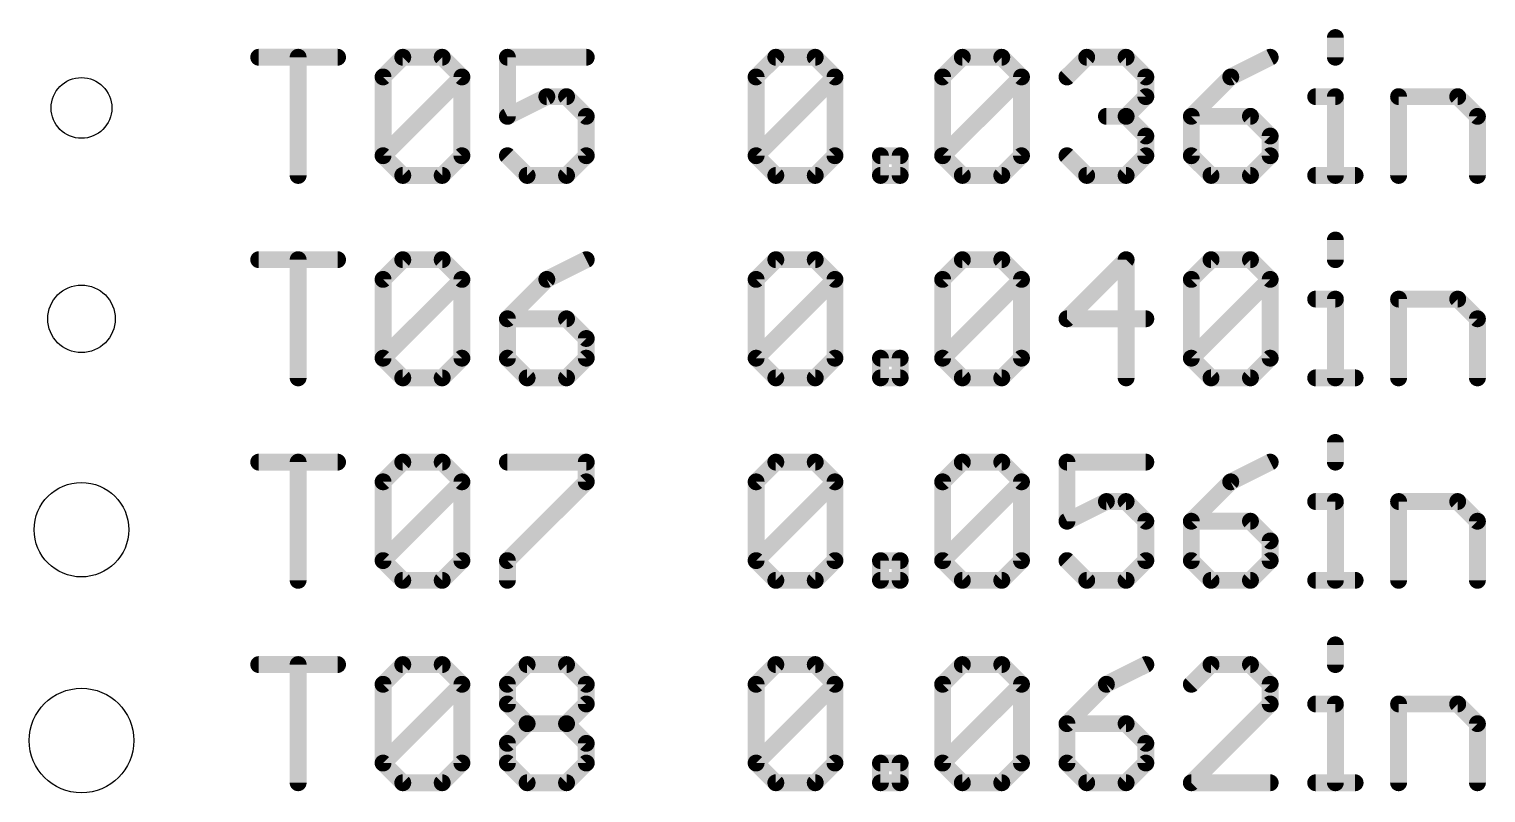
# Model space of a CAD drawing. Extents: x -132 to 146, y -142 to 112.
# Drawn here: x -43.97 to -22.05, y 18.26 to 29.76 of the extents above; entities that cross this region are included whole.
import ezdxf

# ---------------------------------------------------------------- set-up
doc = ezdxf.new("R2010")
doc.units = 0
doc.layers.add('20', color=7, linetype='CONTINUOUS')
doc.layers.add('44', color=253, linetype='CONTINUOUS')

msp = doc.modelspace()

# ---------------------------------------------------------------- linework, layer by layer
at = {"layer": '20'}
for centre, radius in [((-43.18, 28.575), 0.4572), ((-43.18, 25.4), 0.508), ((-43.18, 22.225), 0.7112), ((-43.18, 19.05), 0.7874)]:
    msp.add_circle(centre, radius, dxfattribs=at)
at = {"layer": '44', "const_width": 0.254}
for points in [[(-24.3126, 29.6351), (-24.3126, 29.3385)], [(-40.513, 29.3385), (-39.3267, 29.3385)], [(-39.9198, 27.559), (-39.9198, 29.3385)], [(-38.642, 29.0419), (-38.3454, 29.3385)], [(-38.3454, 29.3385), (-37.7522, 29.3385)], [(-37.7522, 29.3385), (-37.4556, 29.0419)], [(-35.5846, 29.3385), (-36.7709, 29.3385)], [(-36.7709, 29.3385), (-36.7709, 28.4488)], [(-33.0288, 29.0419), (-32.7323, 29.3385)], [(-32.7323, 29.3385), (-32.1391, 29.3385)], [(-32.1391, 29.3385), (-31.8425, 29.0419)], [(-30.2223, 29.0419), (-29.9257, 29.3385)], [(-29.9257, 29.3385), (-29.3325, 29.3385)], [(-29.3325, 29.3385), (-29.0359, 29.0419)], [(-28.3513, 29.0419), (-28.0547, 29.3385)], [(-28.0547, 29.3385), (-27.4615, 29.3385)], [(-27.4615, 29.3385), (-27.1649, 29.0419)], [(-25.2939, 29.3385), (-25.887, 29.0419)], [(-38.642, 27.8556), (-38.642, 29.0419)], [(-38.642, 27.8556), (-37.4556, 29.0419)], [(-37.4556, 29.0419), (-37.4556, 27.8556)], [(-33.0288, 27.8556), (-33.0288, 29.0419)], [(-33.0288, 27.8556), (-31.8425, 29.0419)], [(-31.8425, 29.0419), (-31.8425, 27.8556)], [(-30.2223, 27.8556), (-30.2223, 29.0419)], [(-30.2223, 27.8556), (-29.0359, 29.0419)], [(-29.0359, 29.0419), (-29.0359, 27.8556)], [(-27.1649, 29.0419), (-27.1649, 28.7453)], [(-25.887, 29.0419), (-26.4802, 28.4488)], [(-36.7709, 28.4488), (-36.1778, 28.7453)], [(-36.1778, 28.7453), (-35.8812, 28.7453)], [(-35.8812, 28.7453), (-35.5846, 28.4488)], [(-27.1649, 28.7453), (-27.4615, 28.4488)], [(-24.6092, 28.7453), (-24.3126, 28.7453)], [(-24.3126, 28.7453), (-24.3126, 27.559)], [(-23.3618, 27.559), (-23.3618, 28.7453)], [(-23.3618, 28.7453), (-22.4721, 28.7453)], [(-22.4721, 28.7453), (-22.1755, 28.4488)], [(-35.5846, 28.4488), (-35.5846, 27.8556)], [(-27.4615, 28.4488), (-27.7581, 28.4488)], [(-27.4615, 28.4488), (-27.1649, 28.1522)], [(-26.4802, 28.4488), (-26.4802, 27.8556)], [(-25.5905, 28.4488), (-26.4802, 28.4488)], [(-25.2939, 28.1522), (-25.5905, 28.4488)], [(-22.1755, 28.4488), (-22.1755, 27.559)], [(-27.1649, 28.1522), (-27.1649, 27.8556)], [(-25.2939, 27.8556), (-25.2939, 28.1522)], [(-38.3454, 27.559), (-38.642, 27.8556)], [(-37.4556, 27.8556), (-37.7522, 27.559)], [(-36.4743, 27.559), (-36.7709, 27.8556)], [(-35.5846, 27.8556), (-35.8812, 27.559)], [(-32.7323, 27.559), (-33.0288, 27.8556)], [(-31.8425, 27.8556), (-32.1391, 27.559)], [(-31.1578, 27.559), (-31.1578, 27.8556)], [(-31.1578, 27.8556), (-30.8612, 27.8556)], [(-30.8612, 27.8556), (-30.8612, 27.559)], [(-29.9257, 27.559), (-30.2223, 27.8556)], [(-29.0359, 27.8556), (-29.3325, 27.559)], [(-28.0547, 27.559), (-28.3513, 27.8556)], [(-27.1649, 27.8556), (-27.4615, 27.559)], [(-26.4802, 27.8556), (-26.1836, 27.559)], [(-25.5905, 27.559), (-25.2939, 27.8556)], [(-37.7522, 27.559), (-38.3454, 27.559)], [(-35.8812, 27.559), (-36.4743, 27.559)], [(-32.1391, 27.559), (-32.7323, 27.559)], [(-30.8612, 27.559), (-31.1578, 27.559)], [(-29.3325, 27.559), (-29.9257, 27.559)], [(-27.4615, 27.559), (-28.0547, 27.559)], [(-26.1836, 27.559), (-25.5905, 27.559)], [(-24.6092, 27.559), (-24.016, 27.559)], [(-24.3126, 26.5871), (-24.3126, 26.2905)], [(-40.513, 26.2905), (-39.3267, 26.2905)], [(-39.9198, 24.511), (-39.9198, 26.2905)], [(-38.642, 25.9939), (-38.3454, 26.2905)], [(-38.3454, 26.2905), (-37.7522, 26.2905)], [(-37.7522, 26.2905), (-37.4556, 25.9939)], [(-35.5846, 26.2905), (-36.1778, 25.9939)], [(-33.0288, 25.9939), (-32.7323, 26.2905)], [(-32.7323, 26.2905), (-32.1391, 26.2905)], [(-32.1391, 26.2905), (-31.8425, 25.9939)], [(-30.2223, 25.9939), (-29.9257, 26.2905)], [(-29.9257, 26.2905), (-29.3325, 26.2905)], [(-29.3325, 26.2905), (-29.0359, 25.9939)], [(-27.4615, 26.2905), (-28.3513, 25.4008)], [(-27.4615, 24.511), (-27.4615, 26.2905)], [(-26.4802, 25.9939), (-26.1836, 26.2905)], [(-26.1836, 26.2905), (-25.5905, 26.2905)], [(-25.5905, 26.2905), (-25.2939, 25.9939)], [(-38.642, 24.8076), (-38.642, 25.9939)], [(-38.642, 24.8076), (-37.4556, 25.9939)], [(-37.4556, 25.9939), (-37.4556, 24.8076)], [(-36.1778, 25.9939), (-36.7709, 25.4008)], [(-33.0288, 24.8076), (-33.0288, 25.9939)], [(-33.0288, 24.8076), (-31.8425, 25.9939)], [(-31.8425, 25.9939), (-31.8425, 24.8076)], [(-30.2223, 24.8076), (-30.2223, 25.9939)], [(-30.2223, 24.8076), (-29.0359, 25.9939)], [(-29.0359, 25.9939), (-29.0359, 24.8076)], [(-26.4802, 24.8076), (-26.4802, 25.9939)], [(-26.4802, 24.8076), (-25.2939, 25.9939)], [(-25.2939, 25.9939), (-25.2939, 24.8076)], [(-24.6092, 25.6973), (-24.3126, 25.6973)], [(-24.3126, 25.6973), (-24.3126, 24.511)], [(-23.3618, 24.511), (-23.3618, 25.6973)], [(-23.3618, 25.6973), (-22.4721, 25.6973)], [(-22.4721, 25.6973), (-22.1755, 25.4008)], [(-36.7709, 25.4008), (-36.7709, 24.8076)], [(-35.8812, 25.4008), (-36.7709, 25.4008)], [(-35.5846, 25.1042), (-35.8812, 25.4008)], [(-28.3513, 25.4008), (-27.1649, 25.4008)], [(-22.1755, 25.4008), (-22.1755, 24.511)], [(-35.5846, 24.8076), (-35.5846, 25.1042)], [(-38.3454, 24.511), (-38.642, 24.8076)], [(-37.4556, 24.8076), (-37.7522, 24.511)], [(-36.7709, 24.8076), (-36.4743, 24.511)], [(-35.8812, 24.511), (-35.5846, 24.8076)], [(-32.7323, 24.511), (-33.0288, 24.8076)], [(-31.8425, 24.8076), (-32.1391, 24.511)], [(-31.1578, 24.511), (-31.1578, 24.8076)], [(-31.1578, 24.8076), (-30.8612, 24.8076)], [(-30.8612, 24.8076), (-30.8612, 24.511)], [(-29.9257, 24.511), (-30.2223, 24.8076)], [(-29.0359, 24.8076), (-29.3325, 24.511)], [(-26.1836, 24.511), (-26.4802, 24.8076)], [(-25.2939, 24.8076), (-25.5905, 24.511)], [(-37.7522, 24.511), (-38.3454, 24.511)], [(-36.4743, 24.511), (-35.8812, 24.511)], [(-32.1391, 24.511), (-32.7323, 24.511)], [(-30.8612, 24.511), (-31.1578, 24.511)], [(-29.3325, 24.511), (-29.9257, 24.511)], [(-25.5905, 24.511), (-26.1836, 24.511)], [(-24.6092, 24.511), (-24.016, 24.511)], [(-24.3126, 23.5391), (-24.3126, 23.2425)], [(-40.513, 23.2425), (-39.3267, 23.2425)], [(-39.9198, 21.463), (-39.9198, 23.2425)], [(-38.642, 22.9459), (-38.3454, 23.2425)], [(-38.3454, 23.2425), (-37.7522, 23.2425)], [(-37.7522, 23.2425), (-37.4556, 22.9459)], [(-36.7709, 23.2425), (-35.5846, 23.2425)], [(-35.5846, 23.2425), (-35.5846, 22.9459)], [(-33.0288, 22.9459), (-32.7323, 23.2425)], [(-32.7323, 23.2425), (-32.1391, 23.2425)], [(-32.1391, 23.2425), (-31.8425, 22.9459)], [(-30.2223, 22.9459), (-29.9257, 23.2425)], [(-29.9257, 23.2425), (-29.3325, 23.2425)], [(-29.3325, 23.2425), (-29.0359, 22.9459)], [(-27.1649, 23.2425), (-28.3513, 23.2425)], [(-28.3513, 23.2425), (-28.3513, 22.3528)], [(-25.2939, 23.2425), (-25.887, 22.9459)], [(-38.642, 21.7596), (-38.642, 22.9459)], [(-38.642, 21.7596), (-37.4556, 22.9459)], [(-37.4556, 22.9459), (-37.4556, 21.7596)], [(-35.5846, 22.9459), (-36.7709, 21.7596)], [(-33.0288, 21.7596), (-33.0288, 22.9459)], [(-33.0288, 21.7596), (-31.8425, 22.9459)], [(-31.8425, 22.9459), (-31.8425, 21.7596)], [(-30.2223, 21.7596), (-30.2223, 22.9459)], [(-30.2223, 21.7596), (-29.0359, 22.9459)], [(-29.0359, 22.9459), (-29.0359, 21.7596)], [(-25.887, 22.9459), (-26.4802, 22.3528)], [(-28.3513, 22.3528), (-27.7581, 22.6493)], [(-27.7581, 22.6493), (-27.4615, 22.6493)], [(-27.4615, 22.6493), (-27.1649, 22.3528)], [(-24.6092, 22.6493), (-24.3126, 22.6493)], [(-24.3126, 22.6493), (-24.3126, 21.463)], [(-23.3618, 21.463), (-23.3618, 22.6493)], [(-23.3618, 22.6493), (-22.4721, 22.6493)], [(-22.4721, 22.6493), (-22.1755, 22.3528)], [(-27.1649, 22.3528), (-27.1649, 21.7596)], [(-26.4802, 22.3528), (-26.4802, 21.7596)], [(-25.5905, 22.3528), (-26.4802, 22.3528)], [(-25.2939, 22.0562), (-25.5905, 22.3528)], [(-22.1755, 22.3528), (-22.1755, 21.463)], [(-25.2939, 21.7596), (-25.2939, 22.0562)], [(-38.3454, 21.463), (-38.642, 21.7596)], [(-37.4556, 21.7596), (-37.7522, 21.463)], [(-36.7709, 21.7596), (-36.7709, 21.463)], [(-32.7323, 21.463), (-33.0288, 21.7596)], [(-31.8425, 21.7596), (-32.1391, 21.463)], [(-31.1578, 21.463), (-31.1578, 21.7596)], [(-31.1578, 21.7596), (-30.8612, 21.7596)], [(-30.8612, 21.7596), (-30.8612, 21.463)], [(-29.9257, 21.463), (-30.2223, 21.7596)], [(-29.0359, 21.7596), (-29.3325, 21.463)], [(-28.0547, 21.463), (-28.3513, 21.7596)], [(-27.1649, 21.7596), (-27.4615, 21.463)], [(-26.4802, 21.7596), (-26.1836, 21.463)], [(-25.5905, 21.463), (-25.2939, 21.7596)], [(-37.7522, 21.463), (-38.3454, 21.463)], [(-32.1391, 21.463), (-32.7323, 21.463)], [(-30.8612, 21.463), (-31.1578, 21.463)], [(-29.3325, 21.463), (-29.9257, 21.463)], [(-27.4615, 21.463), (-28.0547, 21.463)], [(-26.1836, 21.463), (-25.5905, 21.463)], [(-24.6092, 21.463), (-24.016, 21.463)], [(-24.3126, 20.4911), (-24.3126, 20.1945)], [(-40.513, 20.1945), (-39.3267, 20.1945)], [(-39.9198, 18.415), (-39.9198, 20.1945)], [(-38.642, 19.8979), (-38.3454, 20.1945)], [(-38.3454, 20.1945), (-37.7522, 20.1945)], [(-37.7522, 20.1945), (-37.4556, 19.8979)], [(-36.7709, 19.8979), (-36.4743, 20.1945)], [(-36.4743, 20.1945), (-35.8812, 20.1945)], [(-35.8812, 20.1945), (-35.5846, 19.8979)], [(-33.0288, 19.8979), (-32.7323, 20.1945)], [(-32.7323, 20.1945), (-32.1391, 20.1945)], [(-32.1391, 20.1945), (-31.8425, 19.8979)], [(-30.2223, 19.8979), (-29.9257, 20.1945)], [(-29.9257, 20.1945), (-29.3325, 20.1945)], [(-29.3325, 20.1945), (-29.0359, 19.8979)], [(-27.1649, 20.1945), (-27.7581, 19.8979)], [(-26.1836, 20.1945), (-26.4802, 19.8979)], [(-25.5905, 20.1945), (-26.1836, 20.1945)], [(-25.2939, 19.8979), (-25.5905, 20.1945)], [(-38.642, 18.7116), (-38.642, 19.8979)], [(-38.642, 18.7116), (-37.4556, 19.8979)], [(-37.4556, 19.8979), (-37.4556, 18.7116)], [(-36.7709, 19.6013), (-36.7709, 19.8979)], [(-35.5846, 19.8979), (-35.5846, 19.6013)], [(-33.0288, 18.7116), (-33.0288, 19.8979)], [(-33.0288, 18.7116), (-31.8425, 19.8979)], [(-31.8425, 19.8979), (-31.8425, 18.7116)], [(-30.2223, 18.7116), (-30.2223, 19.8979)], [(-30.2223, 18.7116), (-29.0359, 19.8979)], [(-29.0359, 19.8979), (-29.0359, 18.7116)], [(-27.7581, 19.8979), (-28.3513, 19.3048)], [(-25.2939, 19.6013), (-25.2939, 19.8979)], [(-36.4743, 19.3048), (-36.7709, 19.6013)], [(-35.5846, 19.6013), (-35.8812, 19.3048)], [(-26.4802, 18.415), (-25.2939, 19.6013)], [(-24.6092, 19.6013), (-24.3126, 19.6013)], [(-24.3126, 19.6013), (-24.3126, 18.415)], [(-23.3618, 18.415), (-23.3618, 19.6013)], [(-23.3618, 19.6013), (-22.4721, 19.6013)], [(-22.4721, 19.6013), (-22.1755, 19.3048)], [(-36.7709, 19.0082), (-36.4743, 19.3048)], [(-36.4743, 19.3048), (-35.8812, 19.3048)], [(-35.8812, 19.3048), (-35.5846, 19.0082)], [(-28.3513, 19.3048), (-28.3513, 18.7116)], [(-27.4615, 19.3048), (-28.3513, 19.3048)], [(-27.1649, 19.0082), (-27.4615, 19.3048)], [(-22.1755, 19.3048), (-22.1755, 18.415)], [(-36.7709, 18.7116), (-36.7709, 19.0082)], [(-35.5846, 19.0082), (-35.5846, 18.7116)], [(-27.1649, 18.7116), (-27.1649, 19.0082)], [(-38.3454, 18.415), (-38.642, 18.7116)], [(-37.4556, 18.7116), (-37.7522, 18.415)], [(-36.4743, 18.415), (-36.7709, 18.7116)], [(-35.5846, 18.7116), (-35.8812, 18.415)], [(-32.7323, 18.415), (-33.0288, 18.7116)], [(-31.8425, 18.7116), (-32.1391, 18.415)], [(-31.1578, 18.415), (-31.1578, 18.7116)], [(-31.1578, 18.7116), (-30.8612, 18.7116)], [(-30.8612, 18.7116), (-30.8612, 18.415)], [(-29.9257, 18.415), (-30.2223, 18.7116)], [(-29.0359, 18.7116), (-29.3325, 18.415)], [(-28.3513, 18.7116), (-28.0547, 18.415)], [(-27.4615, 18.415), (-27.1649, 18.7116)], [(-37.7522, 18.415), (-38.3454, 18.415)], [(-35.8812, 18.415), (-36.4743, 18.415)], [(-32.1391, 18.415), (-32.7323, 18.415)], [(-30.8612, 18.415), (-31.1578, 18.415)], [(-29.3325, 18.415), (-29.9257, 18.415)], [(-28.0547, 18.415), (-27.4615, 18.415)], [(-25.2939, 18.415), (-26.4802, 18.415)], [(-24.6092, 18.415), (-24.016, 18.415)]]:
    msp.add_lwpolyline(points, dxfattribs=at)
at = {"layer": '44', "const_width": 0.127}
for points in [[(-24.2491, 29.6351, 1), (-24.3761, 29.6351)], [(-40.513, 29.402, 1), (-40.513, 29.275)], [(-39.8563, 29.3385, 1), (-39.9833, 29.3385)], [(-39.3267, 29.275, 1), (-39.3267, 29.402)], [(-38.3454, 29.402, 1), (-38.3454, 29.275)], [(-38.3005, 29.2936, 1), (-38.3903, 29.3834)], [(-37.7073, 29.3834, 1), (-37.7971, 29.2936)], [(-37.7522, 29.275, 1), (-37.7522, 29.402)], [(-36.7709, 29.402, 1), (-36.7709, 29.275)], [(-36.7074, 29.3385, 1), (-36.8344, 29.3385)], [(-35.5846, 29.275, 1), (-35.5846, 29.402)], [(-32.7323, 29.402, 1), (-32.7323, 29.275)], [(-32.6874, 29.2936, 1), (-32.7772, 29.3834)], [(-32.0942, 29.3834, 1), (-32.184, 29.2936)], [(-32.1391, 29.275, 1), (-32.1391, 29.402)], [(-29.9257, 29.402, 1), (-29.9257, 29.275)], [(-29.8808, 29.2936, 1), (-29.9706, 29.3834)], [(-29.2876, 29.3834, 1), (-29.3774, 29.2936)], [(-29.3325, 29.275, 1), (-29.3325, 29.402)], [(-28.0547, 29.402, 1), (-28.0547, 29.275)], [(-28.0098, 29.2936, 1), (-28.0996, 29.3834)], [(-27.4166, 29.3834, 1), (-27.5064, 29.2936)], [(-27.4615, 29.275, 1), (-27.4615, 29.402)], [(-25.2655, 29.2817, 1), (-25.3223, 29.3953)], [(-24.3761, 29.3385, 1), (-24.2491, 29.3385)], [(-38.5785, 29.0419, 1), (-38.7055, 29.0419)], [(-37.3921, 29.0419, 1), (-37.5191, 29.0419)], [(-37.4107, 28.997, 1), (-37.5005, 29.0868)], [(-32.9654, 29.0419, 1), (-33.0923, 29.0419)], [(-31.779, 29.0419, 1), (-31.906, 29.0419)], [(-31.7976, 28.997, 1), (-31.8874, 29.0868)], [(-30.1588, 29.0419, 1), (-30.2858, 29.0419)], [(-28.9724, 29.0419, 1), (-29.0994, 29.0419)], [(-28.991, 28.997, 1), (-29.0808, 29.0868)], [(-27.1014, 29.0419, 1), (-27.2284, 29.0419)], [(-25.9154, 29.0987, 1), (-25.8586, 28.9851)], [(-25.8421, 28.997, 1), (-25.9319, 29.0868)], [(-38.6869, 29.0868, 1), (-38.5971, 28.997)], [(-37.5005, 28.997, 1), (-37.4107, 29.0868)], [(-33.0738, 29.0868, 1), (-32.9839, 28.997)], [(-31.8874, 28.997, 1), (-31.7976, 29.0868)], [(-30.2672, 29.0868, 1), (-30.1774, 28.997)], [(-29.0808, 28.997, 1), (-28.991, 29.0868)], [(-28.3962, 29.0868, 1), (-28.3064, 28.997)], [(-27.2098, 28.997, 1), (-27.12, 29.0868)], [(-36.1778, 28.8088, 1), (-36.1778, 28.6818)], [(-36.1494, 28.6886, 1), (-36.2062, 28.8021)], [(-35.8363, 28.7902, 1), (-35.9261, 28.7004)], [(-35.8812, 28.6818, 1), (-35.8812, 28.8088)], [(-27.2284, 28.7453, 1), (-27.1014, 28.7453)], [(-27.12, 28.7004, 1), (-27.2098, 28.7902)], [(-24.6092, 28.8088, 1), (-24.6092, 28.6818)], [(-24.2491, 28.7453, 1), (-24.3761, 28.7453)], [(-24.3126, 28.6818, 1), (-24.3126, 28.8088)], [(-23.2983, 28.7453, 1), (-23.4253, 28.7453)], [(-23.3618, 28.8088, 1), (-23.3618, 28.6818)], [(-22.4272, 28.7902, 1), (-22.517, 28.7004)], [(-22.4721, 28.6818, 1), (-22.4721, 28.8088)], [(-36.7993, 28.5056, 1), (-36.7425, 28.392)], [(-36.8344, 28.4488, 1), (-36.7074, 28.4488)], [(-35.5211, 28.4488, 1), (-35.6481, 28.4488)], [(-35.6295, 28.4039, 1), (-35.5397, 28.4937)], [(-27.7581, 28.5123, 1), (-27.7581, 28.3853)], [(-27.4166, 28.4937, 1), (-27.5064, 28.4039)], [(-27.5064, 28.4937, 1), (-27.4166, 28.4039)], [(-27.4615, 28.3853, 1), (-27.4615, 28.5123)], [(-26.4167, 28.4488, 1), (-26.5437, 28.4488)], [(-26.4802, 28.5123, 1), (-26.4802, 28.3853)], [(-26.5251, 28.4937, 1), (-26.4353, 28.4039)], [(-25.5456, 28.4937, 1), (-25.6354, 28.4039)], [(-25.5905, 28.3853, 1), (-25.5905, 28.5123)], [(-22.112, 28.4488, 1), (-22.239, 28.4488)], [(-22.2204, 28.4039, 1), (-22.1306, 28.4937)], [(-27.1014, 28.1522, 1), (-27.2284, 28.1522)], [(-25.2304, 28.1522, 1), (-25.3574, 28.1522)], [(-27.2098, 28.1073, 1), (-27.12, 28.1971)], [(-25.3388, 28.1073, 1), (-25.249, 28.1971)], [(-38.5971, 27.9005, 1), (-38.6869, 27.8107)], [(-38.6869, 27.9005, 1), (-38.5971, 27.8107)], [(-38.7055, 27.8556, 1), (-38.5785, 27.8556)], [(-37.5191, 27.8556, 1), (-37.3921, 27.8556)], [(-37.4107, 27.8107, 1), (-37.5005, 27.9005)], [(-36.726, 27.9005, 1), (-36.8158, 27.8107)], [(-35.6481, 27.8556, 1), (-35.5211, 27.8556)], [(-35.5397, 27.8107, 1), (-35.6295, 27.9005)], [(-32.9839, 27.9005, 1), (-33.0738, 27.8107)], [(-33.0738, 27.9005, 1), (-32.9839, 27.8107)], [(-33.0923, 27.8556, 1), (-32.9654, 27.8556)], [(-31.906, 27.8556, 1), (-31.779, 27.8556)], [(-31.7976, 27.8107, 1), (-31.8874, 27.9005)], [(-31.0943, 27.8556, 1), (-31.2213, 27.8556)], [(-31.1578, 27.9191, 1), (-31.1578, 27.7921)], [(-30.7977, 27.8556, 1), (-30.9247, 27.8556)], [(-30.8612, 27.7921, 1), (-30.8612, 27.9191)], [(-30.1774, 27.9005, 1), (-30.2672, 27.8107)], [(-30.2672, 27.9005, 1), (-30.1774, 27.8107)], [(-30.2858, 27.8556, 1), (-30.1588, 27.8556)], [(-29.0994, 27.8556, 1), (-28.9724, 27.8556)], [(-28.991, 27.8107, 1), (-29.0808, 27.9005)], [(-28.3064, 27.9005, 1), (-28.3962, 27.8107)], [(-27.2284, 27.8556, 1), (-27.1014, 27.8556)], [(-27.12, 27.8107, 1), (-27.2098, 27.9005)], [(-26.4353, 27.9005, 1), (-26.5251, 27.8107)], [(-26.5437, 27.8556, 1), (-26.4167, 27.8556)], [(-25.3574, 27.8556, 1), (-25.2304, 27.8556)], [(-25.249, 27.8107, 1), (-25.3388, 27.9005)], [(-39.9833, 27.559, 1), (-39.8563, 27.559)], [(-38.3454, 27.6225, 1), (-38.3454, 27.4955)], [(-38.3903, 27.5141, 1), (-38.3005, 27.6039)], [(-37.7971, 27.6039, 1), (-37.7073, 27.5141)], [(-37.7522, 27.4955, 1), (-37.7522, 27.6225)], [(-36.4743, 27.6225, 1), (-36.4743, 27.4955)], [(-36.5192, 27.5141, 1), (-36.4294, 27.6039)], [(-35.9261, 27.6039, 1), (-35.8363, 27.5141)], [(-35.8812, 27.4955, 1), (-35.8812, 27.6225)], [(-32.7323, 27.6225, 1), (-32.7323, 27.4955)], [(-32.7772, 27.5141, 1), (-32.6874, 27.6039)], [(-32.184, 27.6039, 1), (-32.0942, 27.5141)], [(-32.1391, 27.4955, 1), (-32.1391, 27.6225)], [(-31.1578, 27.6225, 1), (-31.1578, 27.4955)], [(-31.2213, 27.559, 1), (-31.0943, 27.559)], [(-30.9247, 27.559, 1), (-30.7977, 27.559)], [(-30.8612, 27.4955, 1), (-30.8612, 27.6225)], [(-29.9257, 27.6225, 1), (-29.9257, 27.4955)], [(-29.9706, 27.5141, 1), (-29.8808, 27.6039)], [(-29.3774, 27.6039, 1), (-29.2876, 27.5141)], [(-29.3325, 27.4955, 1), (-29.3325, 27.6225)], [(-28.0547, 27.6225, 1), (-28.0547, 27.4955)], [(-28.0996, 27.5141, 1), (-28.0098, 27.6039)], [(-27.5064, 27.6039, 1), (-27.4166, 27.5141)], [(-27.4615, 27.4955, 1), (-27.4615, 27.6225)], [(-26.1836, 27.6225, 1), (-26.1836, 27.4955)], [(-26.2285, 27.5141, 1), (-26.1387, 27.6039)], [(-25.6354, 27.6039, 1), (-25.5456, 27.5141)], [(-25.5905, 27.4955, 1), (-25.5905, 27.6225)], [(-24.6092, 27.6225, 1), (-24.6092, 27.4955)], [(-24.3761, 27.559, 1), (-24.2491, 27.559)], [(-24.016, 27.4955, 1), (-24.016, 27.6225)], [(-23.4253, 27.559, 1), (-23.2983, 27.559)], [(-22.239, 27.559, 1), (-22.112, 27.559)], [(-24.2491, 26.5871, 1), (-24.3761, 26.5871)], [(-40.513, 26.354, 1), (-40.513, 26.227)], [(-39.8563, 26.2905, 1), (-39.9833, 26.2905)], [(-39.3267, 26.227, 1), (-39.3267, 26.354)], [(-38.3454, 26.354, 1), (-38.3454, 26.227)], [(-38.3005, 26.2456, 1), (-38.3903, 26.3354)], [(-37.7073, 26.3354, 1), (-37.7971, 26.2456)], [(-37.7522, 26.227, 1), (-37.7522, 26.354)], [(-35.5562, 26.2337, 1), (-35.613, 26.3473)], [(-32.7323, 26.354, 1), (-32.7323, 26.227)], [(-32.6874, 26.2456, 1), (-32.7772, 26.3354)], [(-32.0942, 26.3354, 1), (-32.184, 26.2456)], [(-32.1391, 26.227, 1), (-32.1391, 26.354)], [(-29.9257, 26.354, 1), (-29.9257, 26.227)], [(-29.8808, 26.2456, 1), (-29.9706, 26.3354)], [(-29.2876, 26.3354, 1), (-29.3774, 26.2456)], [(-29.3325, 26.227, 1), (-29.3325, 26.354)], [(-27.398, 26.2905, 1), (-27.525, 26.2905)], [(-27.4166, 26.2456, 1), (-27.5064, 26.3354)], [(-26.1836, 26.354, 1), (-26.1836, 26.227)], [(-26.1387, 26.2456, 1), (-26.2285, 26.3354)], [(-25.5456, 26.3354, 1), (-25.6354, 26.2456)], [(-25.5905, 26.227, 1), (-25.5905, 26.354)], [(-24.3761, 26.2905, 1), (-24.2491, 26.2905)], [(-38.5785, 25.9939, 1), (-38.7055, 25.9939)], [(-38.6869, 26.0388, 1), (-38.5971, 25.949)], [(-37.3921, 25.9939, 1), (-37.5191, 25.9939)], [(-37.4107, 25.949, 1), (-37.5005, 26.0388)], [(-37.5005, 25.949, 1), (-37.4107, 26.0388)], [(-36.2062, 26.0507, 1), (-36.1494, 25.9371)], [(-36.1329, 25.949, 1), (-36.2227, 26.0388)], [(-33.0738, 26.0388, 1), (-32.9839, 25.949)], [(-32.9654, 25.9939, 1), (-33.0923, 25.9939)], [(-31.779, 25.9939, 1), (-31.906, 25.9939)], [(-31.7976, 25.949, 1), (-31.8874, 26.0388)], [(-31.8874, 25.949, 1), (-31.7976, 26.0388)], [(-30.1588, 25.9939, 1), (-30.2858, 25.9939)], [(-30.2672, 26.0388, 1), (-30.1774, 25.949)], [(-28.9724, 25.9939, 1), (-29.0994, 25.9939)], [(-28.991, 25.949, 1), (-29.0808, 26.0388)], [(-29.0808, 25.949, 1), (-28.991, 26.0388)], [(-26.4167, 25.9939, 1), (-26.5437, 25.9939)], [(-26.5251, 26.0388, 1), (-26.4353, 25.949)], [(-25.2304, 25.9939, 1), (-25.3574, 25.9939)], [(-25.249, 25.949, 1), (-25.3388, 26.0388)], [(-25.3388, 25.949, 1), (-25.249, 26.0388)], [(-24.6092, 25.7608, 1), (-24.6092, 25.6338)], [(-24.2491, 25.6973, 1), (-24.3761, 25.6973)], [(-24.3126, 25.6338, 1), (-24.3126, 25.7608)], [(-23.2983, 25.6973, 1), (-23.4253, 25.6973)], [(-23.3618, 25.7608, 1), (-23.3618, 25.6338)], [(-22.4272, 25.7422, 1), (-22.517, 25.6524)], [(-22.4721, 25.6338, 1), (-22.4721, 25.7608)], [(-36.7074, 25.4008, 1), (-36.8344, 25.4008)], [(-36.7709, 25.4643, 1), (-36.7709, 25.3373)], [(-36.8158, 25.4457, 1), (-36.726, 25.3559)], [(-35.8363, 25.4457, 1), (-35.9261, 25.3559)], [(-35.8812, 25.3373, 1), (-35.8812, 25.4643)], [(-28.3513, 25.4643, 1), (-28.3513, 25.3373)], [(-28.3962, 25.4457, 1), (-28.3064, 25.3559)], [(-27.1649, 25.3373, 1), (-27.1649, 25.4643)], [(-22.112, 25.4008, 1), (-22.239, 25.4008)], [(-22.2204, 25.3559, 1), (-22.1306, 25.4457)], [(-35.5211, 25.1042, 1), (-35.6481, 25.1042)], [(-35.6295, 25.0593, 1), (-35.5397, 25.1491)], [(-38.5971, 24.8525, 1), (-38.6869, 24.7627)], [(-38.6869, 24.8525, 1), (-38.5971, 24.7627)], [(-38.7055, 24.8076, 1), (-38.5785, 24.8076)], [(-37.5191, 24.8076, 1), (-37.3921, 24.8076)], [(-37.4107, 24.7627, 1), (-37.5005, 24.8525)], [(-36.726, 24.8525, 1), (-36.8158, 24.7627)], [(-36.8344, 24.8076, 1), (-36.7074, 24.8076)], [(-35.6481, 24.8076, 1), (-35.5211, 24.8076)], [(-35.5397, 24.7627, 1), (-35.6295, 24.8525)], [(-32.9839, 24.8525, 1), (-33.0738, 24.7627)], [(-33.0738, 24.8525, 1), (-32.9839, 24.7627)], [(-33.0923, 24.8076, 1), (-32.9654, 24.8076)], [(-31.906, 24.8076, 1), (-31.779, 24.8076)], [(-31.7976, 24.7627, 1), (-31.8874, 24.8525)], [(-31.0943, 24.8076, 1), (-31.2213, 24.8076)], [(-31.1578, 24.8711, 1), (-31.1578, 24.7441)], [(-30.7977, 24.8076, 1), (-30.9247, 24.8076)], [(-30.8612, 24.7441, 1), (-30.8612, 24.8711)], [(-30.1774, 24.8525, 1), (-30.2672, 24.7627)], [(-30.2672, 24.8525, 1), (-30.1774, 24.7627)], [(-30.2858, 24.8076, 1), (-30.1588, 24.8076)], [(-29.0994, 24.8076, 1), (-28.9724, 24.8076)], [(-28.991, 24.7627, 1), (-29.0808, 24.8525)], [(-26.4353, 24.8525, 1), (-26.5251, 24.7627)], [(-26.5251, 24.8525, 1), (-26.4353, 24.7627)], [(-26.5437, 24.8076, 1), (-26.4167, 24.8076)], [(-25.3574, 24.8076, 1), (-25.2304, 24.8076)], [(-25.249, 24.7627, 1), (-25.3388, 24.8525)], [(-39.9833, 24.511, 1), (-39.8563, 24.511)], [(-38.3454, 24.5745, 1), (-38.3454, 24.4475)], [(-38.3903, 24.4661, 1), (-38.3005, 24.5559)], [(-37.7971, 24.5559, 1), (-37.7073, 24.4661)], [(-37.7522, 24.4475, 1), (-37.7522, 24.5745)], [(-36.4743, 24.5745, 1), (-36.4743, 24.4475)], [(-36.5192, 24.4661, 1), (-36.4294, 24.5559)], [(-35.9261, 24.5559, 1), (-35.8363, 24.4661)], [(-35.8812, 24.4475, 1), (-35.8812, 24.5745)], [(-32.7323, 24.5745, 1), (-32.7323, 24.4475)], [(-32.7772, 24.4661, 1), (-32.6874, 24.5559)], [(-32.184, 24.5559, 1), (-32.0942, 24.4661)], [(-32.1391, 24.4475, 1), (-32.1391, 24.5745)], [(-31.1578, 24.5745, 1), (-31.1578, 24.4475)], [(-31.2213, 24.511, 1), (-31.0943, 24.511)], [(-30.9247, 24.511, 1), (-30.7977, 24.511)], [(-30.8612, 24.4475, 1), (-30.8612, 24.5745)], [(-29.9257, 24.5745, 1), (-29.9257, 24.4475)], [(-29.9706, 24.4661, 1), (-29.8808, 24.5559)], [(-29.3774, 24.5559, 1), (-29.2876, 24.4661)], [(-29.3325, 24.4475, 1), (-29.3325, 24.5745)], [(-27.525, 24.511, 1), (-27.398, 24.511)], [(-26.1836, 24.5745, 1), (-26.1836, 24.4475)], [(-26.2285, 24.4661, 1), (-26.1387, 24.5559)], [(-25.6354, 24.5559, 1), (-25.5456, 24.4661)], [(-25.5905, 24.4475, 1), (-25.5905, 24.5745)], [(-24.6092, 24.5745, 1), (-24.6092, 24.4475)], [(-24.3761, 24.511, 1), (-24.2491, 24.511)], [(-24.016, 24.4475, 1), (-24.016, 24.5745)], [(-23.4253, 24.511, 1), (-23.2983, 24.511)], [(-22.239, 24.511, 1), (-22.112, 24.511)], [(-24.2491, 23.5391, 1), (-24.3761, 23.5391)], [(-40.513, 23.306, 1), (-40.513, 23.179)], [(-39.8563, 23.2425, 1), (-39.9833, 23.2425)], [(-39.3267, 23.179, 1), (-39.3267, 23.306)], [(-38.3454, 23.306, 1), (-38.3454, 23.179)], [(-38.3005, 23.1976, 1), (-38.3903, 23.2874)], [(-37.7073, 23.2874, 1), (-37.7971, 23.1976)], [(-37.7522, 23.179, 1), (-37.7522, 23.306)], [(-36.7709, 23.306, 1), (-36.7709, 23.179)], [(-35.5211, 23.2425, 1), (-35.6481, 23.2425)], [(-35.5846, 23.179, 1), (-35.5846, 23.306)], [(-32.7323, 23.306, 1), (-32.7323, 23.179)], [(-32.6874, 23.1976, 1), (-32.7772, 23.2874)], [(-32.0942, 23.2874, 1), (-32.184, 23.1976)], [(-32.1391, 23.179, 1), (-32.1391, 23.306)], [(-29.9257, 23.306, 1), (-29.9257, 23.179)], [(-29.8808, 23.1976, 1), (-29.9706, 23.2874)], [(-29.2876, 23.2874, 1), (-29.3774, 23.1976)], [(-29.3325, 23.179, 1), (-29.3325, 23.306)], [(-28.3513, 23.306, 1), (-28.3513, 23.179)], [(-28.2878, 23.2425, 1), (-28.4148, 23.2425)], [(-27.1649, 23.179, 1), (-27.1649, 23.306)], [(-25.2655, 23.1857, 1), (-25.3223, 23.2993)], [(-24.3761, 23.2425, 1), (-24.2491, 23.2425)], [(-38.5785, 22.9459, 1), (-38.7055, 22.9459)], [(-38.6869, 22.9908, 1), (-38.5971, 22.901)], [(-37.3921, 22.9459, 1), (-37.5191, 22.9459)], [(-37.4107, 22.901, 1), (-37.5005, 22.9908)], [(-37.5005, 22.901, 1), (-37.4107, 22.9908)], [(-35.5397, 22.901, 1), (-35.6295, 22.9908)], [(-33.0738, 22.9908, 1), (-32.9839, 22.901)], [(-32.9654, 22.9459, 1), (-33.0923, 22.9459)], [(-31.779, 22.9459, 1), (-31.906, 22.9459)], [(-31.7976, 22.901, 1), (-31.8874, 22.9908)], [(-31.8874, 22.901, 1), (-31.7976, 22.9908)], [(-30.1588, 22.9459, 1), (-30.2858, 22.9459)], [(-30.2672, 22.9908, 1), (-30.1774, 22.901)], [(-28.9724, 22.9459, 1), (-29.0994, 22.9459)], [(-28.991, 22.901, 1), (-29.0808, 22.9908)], [(-29.0808, 22.901, 1), (-28.991, 22.9908)], [(-25.9154, 23.0027, 1), (-25.8586, 22.8891)], [(-25.8421, 22.901, 1), (-25.9319, 22.9908)], [(-35.6481, 22.9459, 1), (-35.5211, 22.9459)], [(-27.7581, 22.7128, 1), (-27.7581, 22.5858)], [(-27.7297, 22.5926, 1), (-27.7865, 22.7061)], [(-27.4166, 22.6942, 1), (-27.5064, 22.6044)], [(-27.4615, 22.5858, 1), (-27.4615, 22.7128)], [(-24.6092, 22.7128, 1), (-24.6092, 22.5858)], [(-24.2491, 22.6493, 1), (-24.3761, 22.6493)], [(-24.3126, 22.5858, 1), (-24.3126, 22.7128)], [(-23.2983, 22.6493, 1), (-23.4253, 22.6493)], [(-23.3618, 22.7128, 1), (-23.3618, 22.5858)], [(-22.4272, 22.6942, 1), (-22.517, 22.6044)], [(-22.4721, 22.5858, 1), (-22.4721, 22.7128)], [(-28.3797, 22.4096, 1), (-28.3229, 22.296)], [(-28.4148, 22.3528, 1), (-28.2878, 22.3528)], [(-27.1014, 22.3528, 1), (-27.2284, 22.3528)], [(-27.2098, 22.3079, 1), (-27.12, 22.3977)], [(-26.4167, 22.3528, 1), (-26.5437, 22.3528)], [(-26.4802, 22.4163, 1), (-26.4802, 22.2893)], [(-26.5251, 22.3977, 1), (-26.4353, 22.3079)], [(-25.5456, 22.3977, 1), (-25.6354, 22.3079)], [(-25.5905, 22.2893, 1), (-25.5905, 22.4163)], [(-22.112, 22.3528, 1), (-22.239, 22.3528)], [(-22.2204, 22.3079, 1), (-22.1306, 22.3977)], [(-25.2304, 22.0562, 1), (-25.3574, 22.0562)], [(-25.3388, 22.0113, 1), (-25.249, 22.1011)], [(-38.5971, 21.8045, 1), (-38.6869, 21.7147)], [(-38.6869, 21.8045, 1), (-38.5971, 21.7147)], [(-38.7055, 21.7596, 1), (-38.5785, 21.7596)], [(-37.5191, 21.7596, 1), (-37.3921, 21.7596)], [(-37.4107, 21.7147, 1), (-37.5005, 21.8045)], [(-36.7074, 21.7596, 1), (-36.8344, 21.7596)], [(-36.8158, 21.8045, 1), (-36.726, 21.7147)], [(-32.9839, 21.8045, 1), (-33.0738, 21.7147)], [(-33.0738, 21.8045, 1), (-32.9839, 21.7147)], [(-33.0923, 21.7596, 1), (-32.9654, 21.7596)], [(-31.906, 21.7596, 1), (-31.779, 21.7596)], [(-31.7976, 21.7147, 1), (-31.8874, 21.8045)], [(-31.0943, 21.7596, 1), (-31.2213, 21.7596)], [(-31.1578, 21.8231, 1), (-31.1578, 21.6961)], [(-30.7977, 21.7596, 1), (-30.9247, 21.7596)], [(-30.8612, 21.6961, 1), (-30.8612, 21.8231)], [(-30.1774, 21.8045, 1), (-30.2672, 21.7147)], [(-30.2672, 21.8045, 1), (-30.1774, 21.7147)], [(-30.2858, 21.7596, 1), (-30.1588, 21.7596)], [(-29.0994, 21.7596, 1), (-28.9724, 21.7596)], [(-28.991, 21.7147, 1), (-29.0808, 21.8045)], [(-28.3064, 21.8045, 1), (-28.3962, 21.7147)], [(-27.2284, 21.7596, 1), (-27.1014, 21.7596)], [(-27.12, 21.7147, 1), (-27.2098, 21.8045)], [(-26.4353, 21.8045, 1), (-26.5251, 21.7147)], [(-26.5437, 21.7596, 1), (-26.4167, 21.7596)], [(-25.3574, 21.7596, 1), (-25.2304, 21.7596)], [(-25.249, 21.7147, 1), (-25.3388, 21.8045)], [(-39.9833, 21.463, 1), (-39.8563, 21.463)], [(-38.3454, 21.5265, 1), (-38.3454, 21.3995)], [(-38.3903, 21.4181, 1), (-38.3005, 21.5079)], [(-37.7971, 21.5079, 1), (-37.7073, 21.4181)], [(-37.7522, 21.3995, 1), (-37.7522, 21.5265)], [(-36.8344, 21.463, 1), (-36.7074, 21.463)], [(-32.7323, 21.5265, 1), (-32.7323, 21.3995)], [(-32.7772, 21.4181, 1), (-32.6874, 21.5079)], [(-32.184, 21.5079, 1), (-32.0942, 21.4181)], [(-32.1391, 21.3995, 1), (-32.1391, 21.5265)], [(-31.1578, 21.5265, 1), (-31.1578, 21.3995)], [(-31.2213, 21.463, 1), (-31.0943, 21.463)], [(-30.9247, 21.463, 1), (-30.7977, 21.463)], [(-30.8612, 21.3995, 1), (-30.8612, 21.5265)], [(-29.9257, 21.5265, 1), (-29.9257, 21.3995)], [(-29.9706, 21.4181, 1), (-29.8808, 21.5079)], [(-29.3774, 21.5079, 1), (-29.2876, 21.4181)], [(-29.3325, 21.3995, 1), (-29.3325, 21.5265)], [(-28.0547, 21.5265, 1), (-28.0547, 21.3995)], [(-28.0996, 21.4181, 1), (-28.0098, 21.5079)], [(-27.5064, 21.5079, 1), (-27.4166, 21.4181)], [(-27.4615, 21.3995, 1), (-27.4615, 21.5265)], [(-26.1836, 21.5265, 1), (-26.1836, 21.3995)], [(-26.2285, 21.4181, 1), (-26.1387, 21.5079)], [(-25.6354, 21.5079, 1), (-25.5456, 21.4181)], [(-25.5905, 21.3995, 1), (-25.5905, 21.5265)], [(-24.6092, 21.5265, 1), (-24.6092, 21.3995)], [(-24.3761, 21.463, 1), (-24.2491, 21.463)], [(-24.016, 21.3995, 1), (-24.016, 21.5265)], [(-23.4253, 21.463, 1), (-23.2983, 21.463)], [(-22.239, 21.463, 1), (-22.112, 21.463)], [(-24.2491, 20.4911, 1), (-24.3761, 20.4911)], [(-40.513, 20.258, 1), (-40.513, 20.131)], [(-39.8563, 20.1945, 1), (-39.9833, 20.1945)], [(-39.3267, 20.131, 1), (-39.3267, 20.258)], [(-38.3454, 20.258, 1), (-38.3454, 20.131)], [(-38.3005, 20.1496, 1), (-38.3903, 20.2394)], [(-37.7073, 20.2394, 1), (-37.7971, 20.1496)], [(-37.7522, 20.131, 1), (-37.7522, 20.258)], [(-36.4743, 20.258, 1), (-36.4743, 20.131)], [(-36.4294, 20.1496, 1), (-36.5192, 20.2394)], [(-35.8363, 20.2394, 1), (-35.9261, 20.1496)], [(-35.8812, 20.131, 1), (-35.8812, 20.258)], [(-32.7323, 20.258, 1), (-32.7323, 20.131)], [(-32.6874, 20.1496, 1), (-32.7772, 20.2394)], [(-32.0942, 20.2394, 1), (-32.184, 20.1496)], [(-32.1391, 20.131, 1), (-32.1391, 20.258)], [(-29.9257, 20.258, 1), (-29.9257, 20.131)], [(-29.8808, 20.1496, 1), (-29.9706, 20.2394)], [(-29.2876, 20.2394, 1), (-29.3774, 20.1496)], [(-29.3325, 20.131, 1), (-29.3325, 20.258)], [(-27.1365, 20.1377, 1), (-27.1933, 20.2513)], [(-26.1836, 20.258, 1), (-26.1836, 20.131)], [(-26.1387, 20.1496, 1), (-26.2285, 20.2394)], [(-25.5456, 20.2394, 1), (-25.6354, 20.1496)], [(-25.5905, 20.131, 1), (-25.5905, 20.258)], [(-24.3761, 20.1945, 1), (-24.2491, 20.1945)], [(-38.5785, 19.8979, 1), (-38.7055, 19.8979)], [(-38.6869, 19.9428, 1), (-38.5971, 19.853)], [(-37.3921, 19.8979, 1), (-37.5191, 19.8979)], [(-37.4107, 19.853, 1), (-37.5005, 19.9428)], [(-37.5005, 19.853, 1), (-37.4107, 19.9428)], [(-36.7074, 19.8979, 1), (-36.8344, 19.8979)], [(-36.8158, 19.9428, 1), (-36.726, 19.853)], [(-35.5211, 19.8979, 1), (-35.6481, 19.8979)], [(-35.6295, 19.853, 1), (-35.5397, 19.9428)], [(-33.0738, 19.9428, 1), (-32.9839, 19.853)], [(-32.9654, 19.8979, 1), (-33.0923, 19.8979)], [(-31.779, 19.8979, 1), (-31.906, 19.8979)], [(-31.7976, 19.853, 1), (-31.8874, 19.9428)], [(-31.8874, 19.853, 1), (-31.7976, 19.9428)], [(-30.1588, 19.8979, 1), (-30.2858, 19.8979)], [(-30.2672, 19.9428, 1), (-30.1774, 19.853)], [(-28.9724, 19.8979, 1), (-29.0994, 19.8979)], [(-28.991, 19.853, 1), (-29.0808, 19.9428)], [(-29.0808, 19.853, 1), (-28.991, 19.9428)], [(-27.7865, 19.9547, 1), (-27.7297, 19.8411)], [(-27.7132, 19.853, 1), (-27.803, 19.9428)], [(-26.5251, 19.9428, 1), (-26.4353, 19.853)], [(-25.2304, 19.8979, 1), (-25.3574, 19.8979)], [(-25.3388, 19.853, 1), (-25.249, 19.9428)], [(-36.726, 19.6462, 1), (-36.8158, 19.5564)], [(-35.5397, 19.5564, 1), (-35.6295, 19.6462)], [(-25.249, 19.5564, 1), (-25.3388, 19.6462)], [(-24.6092, 19.6648, 1), (-24.6092, 19.5378)], [(-24.2491, 19.6013, 1), (-24.3761, 19.6013)], [(-24.3126, 19.5378, 1), (-24.3126, 19.6648)], [(-23.2983, 19.6013, 1), (-23.4253, 19.6013)], [(-23.3618, 19.6648, 1), (-23.3618, 19.5378)], [(-22.4272, 19.6462, 1), (-22.517, 19.5564)], [(-22.4721, 19.5378, 1), (-22.4721, 19.6648)], [(-36.8344, 19.6013, 1), (-36.7074, 19.6013)], [(-35.6481, 19.6013, 1), (-35.5211, 19.6013)], [(-25.3574, 19.6013, 1), (-25.2304, 19.6013)], [(-36.4743, 19.3683, 1), (-36.4743, 19.2413)], [(-36.4294, 19.2599, 1), (-36.5192, 19.3497)], [(-36.5192, 19.2599, 1), (-36.4294, 19.3497)], [(-35.8363, 19.3497, 1), (-35.9261, 19.2599)], [(-35.9261, 19.3497, 1), (-35.8363, 19.2599)], [(-35.8812, 19.2413, 1), (-35.8812, 19.3683)], [(-28.2878, 19.3048, 1), (-28.4148, 19.3048)], [(-28.3513, 19.3683, 1), (-28.3513, 19.2413)], [(-28.3962, 19.3497, 1), (-28.3064, 19.2599)], [(-27.4166, 19.3497, 1), (-27.5064, 19.2599)], [(-27.4615, 19.2413, 1), (-27.4615, 19.3683)], [(-22.112, 19.3048, 1), (-22.239, 19.3048)], [(-22.2204, 19.2599, 1), (-22.1306, 19.3497)], [(-36.7074, 19.0082, 1), (-36.8344, 19.0082)], [(-36.8158, 19.0531, 1), (-36.726, 18.9633)], [(-35.5211, 19.0082, 1), (-35.6481, 19.0082)], [(-35.6295, 18.9633, 1), (-35.5397, 19.0531)], [(-27.1014, 19.0082, 1), (-27.2284, 19.0082)], [(-27.2098, 18.9633, 1), (-27.12, 19.0531)], [(-38.5971, 18.7565, 1), (-38.6869, 18.6667)], [(-38.6869, 18.7565, 1), (-38.5971, 18.6667)], [(-38.7055, 18.7116, 1), (-38.5785, 18.7116)], [(-37.5191, 18.7116, 1), (-37.3921, 18.7116)], [(-37.4107, 18.6667, 1), (-37.5005, 18.7565)], [(-36.726, 18.7565, 1), (-36.8158, 18.6667)], [(-36.8344, 18.7116, 1), (-36.7074, 18.7116)], [(-35.6481, 18.7116, 1), (-35.5211, 18.7116)], [(-35.5397, 18.6667, 1), (-35.6295, 18.7565)], [(-32.9839, 18.7565, 1), (-33.0738, 18.6667)], [(-33.0738, 18.7565, 1), (-32.9839, 18.6667)], [(-33.0923, 18.7116, 1), (-32.9654, 18.7116)], [(-31.906, 18.7116, 1), (-31.779, 18.7116)], [(-31.7976, 18.6667, 1), (-31.8874, 18.7565)], [(-31.0943, 18.7116, 1), (-31.2213, 18.7116)], [(-31.1578, 18.7751, 1), (-31.1578, 18.6481)], [(-30.7977, 18.7116, 1), (-30.9247, 18.7116)], [(-30.8612, 18.6481, 1), (-30.8612, 18.7751)], [(-30.1774, 18.7565, 1), (-30.2672, 18.6667)], [(-30.2672, 18.7565, 1), (-30.1774, 18.6667)], [(-30.2858, 18.7116, 1), (-30.1588, 18.7116)], [(-29.0994, 18.7116, 1), (-28.9724, 18.7116)], [(-28.991, 18.6667, 1), (-29.0808, 18.7565)], [(-28.3064, 18.7565, 1), (-28.3962, 18.6667)], [(-28.4148, 18.7116, 1), (-28.2878, 18.7116)], [(-27.2284, 18.7116, 1), (-27.1014, 18.7116)], [(-27.12, 18.6667, 1), (-27.2098, 18.7565)], [(-39.9833, 18.415, 1), (-39.8563, 18.415)], [(-38.3454, 18.4785, 1), (-38.3454, 18.3515)], [(-38.3903, 18.3701, 1), (-38.3005, 18.4599)], [(-37.7971, 18.4599, 1), (-37.7073, 18.3701)], [(-37.7522, 18.3515, 1), (-37.7522, 18.4785)], [(-36.4743, 18.4785, 1), (-36.4743, 18.3515)], [(-36.5192, 18.3701, 1), (-36.4294, 18.4599)], [(-35.9261, 18.4599, 1), (-35.8363, 18.3701)], [(-35.8812, 18.3515, 1), (-35.8812, 18.4785)], [(-32.7323, 18.4785, 1), (-32.7323, 18.3515)], [(-32.7772, 18.3701, 1), (-32.6874, 18.4599)], [(-32.184, 18.4599, 1), (-32.0942, 18.3701)], [(-32.1391, 18.3515, 1), (-32.1391, 18.4785)], [(-31.1578, 18.4785, 1), (-31.1578, 18.3515)], [(-31.2213, 18.415, 1), (-31.0943, 18.415)], [(-30.9247, 18.415, 1), (-30.7977, 18.415)], [(-30.8612, 18.3515, 1), (-30.8612, 18.4785)], [(-29.9257, 18.4785, 1), (-29.9257, 18.3515)], [(-29.9706, 18.3701, 1), (-29.8808, 18.4599)], [(-29.3774, 18.4599, 1), (-29.2876, 18.3701)], [(-29.3325, 18.3515, 1), (-29.3325, 18.4785)], [(-28.0547, 18.4785, 1), (-28.0547, 18.3515)], [(-28.0996, 18.3701, 1), (-28.0098, 18.4599)], [(-27.5064, 18.4599, 1), (-27.4166, 18.3701)], [(-27.4615, 18.3515, 1), (-27.4615, 18.4785)], [(-26.4802, 18.4785, 1), (-26.4802, 18.3515)], [(-26.5251, 18.4599, 1), (-26.4353, 18.3701)], [(-25.2939, 18.3515, 1), (-25.2939, 18.4785)], [(-24.6092, 18.4785, 1), (-24.6092, 18.3515)], [(-24.3761, 18.415, 1), (-24.2491, 18.415)], [(-24.016, 18.3515, 1), (-24.016, 18.4785)], [(-23.4253, 18.415, 1), (-23.2983, 18.415)], [(-22.239, 18.415, 1), (-22.112, 18.415)]]:
    msp.add_lwpolyline(points, format="xyb", dxfattribs=at)

doc.saveas('drawing.dxf')
